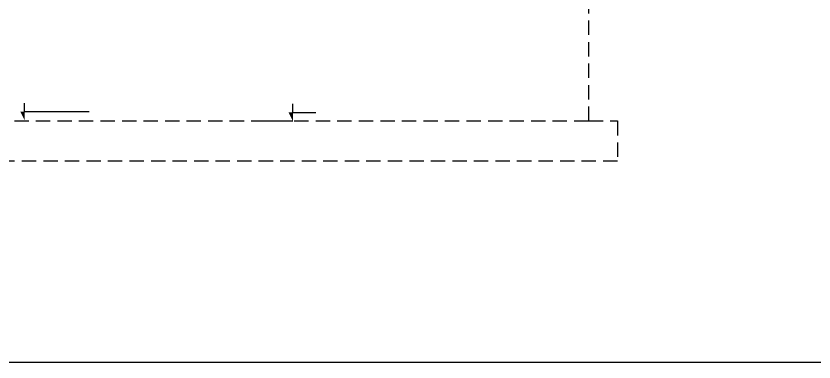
# Model space of a CAD drawing. Header units: metres. Extents: x -220 to 294, y -29 to 18.
# Drawn here: x 143.52 to 157.42, y -12 to -5.97 of the extents above; entities that cross this region are included whole.
import ezdxf

# ---------------------------------------------------------------- set-up
doc = ezdxf.new("R2010")
doc.units = ezdxf.units.M
doc.header["$MEASUREMENT"] = 0
doc.linetypes.add('DASHED2', pattern=[0.375, 0.25, -0.125])
for name, color, linetype in [('Cizgi', 7, 'Continuous'), ('Kesit_Kot', 7, 'Continuous'), ('Rota', 7, 'Continuous'), ('Standart', 7, 'Continuous')]:
    doc.layers.add(name, color=color, linetype=linetype)

msp = doc.modelspace()

# ---------------------------------------------------------------- hatches: boundary and pattern name
at = {"layer": 'Kesit_Kot', "linetype": 'Continuous', "lineweight": -3}
msp.add_hatch(color=216, dxfattribs=at).paths.add_polyline_path([(148.345, -7.8), (148.27, -7.65), (148.345, -7.65)])
at = {"layer": 'Standart', "linetype": 'Continuous', "lineweight": -3}
msp.add_hatch(color=216, dxfattribs=at).paths.add_polyline_path([(143.673, -7.79), (143.598, -7.64), (143.673, -7.64)])

# ---------------------------------------------------------------- linework, layer by layer
at = {"layer": 'Cizgi', "color": 118, "linetype": 'DASHED2', "lineweight": -3}
msp.add_lwpolyline([(153.499, -7.8), (153.499, -3.85)], dxfattribs=at)
at = {"layer": 'Cizgi', "color": 18, "linetype": 'Continuous', "lineweight": -3}
msp.add_lwpolyline([(51.917, -12), (163.317, -12)], dxfattribs=at)
at = {"layer": 'Kesit_Kot', "color": 216, "linetype": 'Continuous', "lineweight": -3}
for points in [[(148.345, -7.65), (148.345, -7.5)], [(148.345, -7.65), (148.743, -7.65)], [(147.845, -7.8), (148.345, -7.8)]]:
    msp.add_lwpolyline(points, dxfattribs=at)
at = {"layer": 'Rota', "color": 118, "linetype": 'DASHED2', "lineweight": -3}
for points in [[(134.869, -7.8), (153.499, -7.8)], [(153.499, -7.8), (153.999, -7.8)], [(153.999, -7.8), (153.999, -8.5)], [(153.999, -8.5), (134.869, -8.5)]]:
    msp.add_lwpolyline(points, dxfattribs=at)
at = {"layer": 'Standart', "color": 216, "linetype": 'Continuous', "lineweight": -3}
for points in [[(143.673, -7.64), (143.673, -7.49)], [(144.796, -7.64), (143.673, -7.64)]]:
    msp.add_lwpolyline(points, dxfattribs=at)

doc.saveas('drawing.dxf')
